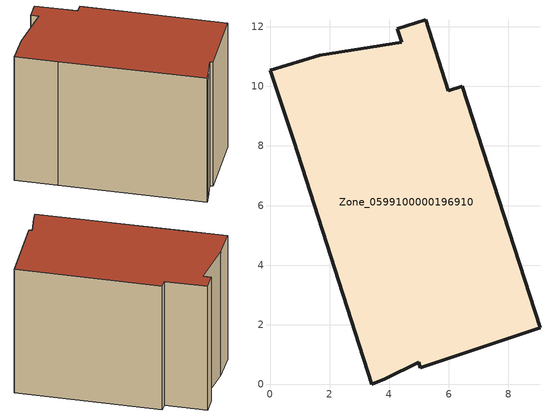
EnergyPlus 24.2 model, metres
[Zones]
Zone_0599100000196910
 floor ground (C_G): 3.86,0.19 3.42,0 0.8,8.18 0,10.55 1.67,11.05 4.42,11.48 4.28,11.93 5.22,12.24 5.99,9.86 6.46,10.01 9.06,1.9 5.05,0.55 4.99,0.74 z3.9
 wall outside (C_F): 5.05,0.55 9.06,1.9 6.46,10.01 5.99,9.86 5.22,12.24 4.28,11.93 4.42,11.48 1.67,11.05 0,10.55 0.8,8.18 3.42,0 3.86,0.19 4.99,0.74 5.05,0.55 z3.9:12.11
 roof outside (C_R): 3.42,0 3.86,0.19 4.99,0.74 5.05,0.55 9.06,1.9 6.46,10.01 5.99,9.86 5.22,12.24 4.28,11.93 4.42,11.48 1.67,11.05 0,10.55 0.8,8.18 z12.11
[BUILDING]
Pand.0599100000196910: North Axis=0; Terrain=City; Loads Convergence Tolerance Value=0.04; Temperature Convergence Tolerance Value=0.4; Solar Distribution=FullExterior; Maximum Number of Warmup Days=25; Minimum Number of Warmup Days=1
[Site:Location]
Rotterdam.The.Hague.AP_ZH_NLD Design_Conditions: Latitude=51.96; Longitude=4.45; Time Zone=1; Elevation=-4.5
[SITE:GROUNDTEMPERATURE:BUILDINGSURFACE]
18, 18, 18, 18, 18, 18, 18, 18, 18, 18, 18, 18
[MATERIAL] Thermal Absorptance=0.9; Solar Absorptance=0.7; Visible Absorptance=0.7
Name | Roughness | Thickness | Conductivity | Density | Specific Heat
G.TI.1946-1964 | MediumSmooth | 0.15 | 1 | 540 | 1210
F.TI.1946-1964 | Rough | 0.3 | 0.857143 | 1920 | 840
R.TI.1946-1964 | MediumRough | 0.2 | 0.277778 | 1500 | 1000
[CONSTRUCTION]
C_G: G.TI.1946-1964
C_F: F.TI.1946-1964
C_R: R.TI.1946-1964
[ZONE]
Zone_0599100000196910: Type=1; Multiplier=1; Ceiling Height=Autocalculate; Volume=Autocalculate; Floor Area=autocalculate; Part of Total Floor Area=Yes
[ZONEINFILTRATION:DESIGNFLOWRATE]
Infil_Zone_0599100000196910: Zone or ZoneList or Space or SpaceList=Zone_0599100000196910; Schedule=AlwaysOn; Design Flow Rate Calculation Method=Flow/Area; Flow Rate per Floor Area=0.003; Constant Term Coefficient=1; Temperature Term Coefficient=0; Velocity Term Coefficient=0; Velocity Squared Term Coefficient=0
[HVACTEMPLATE:ZONE:IDEALLOADSAIRSYSTEM]
Zone_0599100000196910: Maximum Heating Supply Air Temperature=50; Minimum Cooling Supply Air Temperature=13; Maximum Heating Supply Air Humidity Ratio=0.0156; Minimum Cooling Supply Air Humidity Ratio=0.0077; Heating Limit=NoLimit; Cooling Limit=NoLimit; Dehumidification Control Type=ConstantSensibleHeatRatio; Cooling Sensible Heat Ratio=0.7; Dehumidification Setpoint=60; Humidification Control Type=None; Humidification Setpoint=30; Outdoor Air Method=None; Outdoor Air Flow Rate per Person=0.00944; Outdoor Air Flow Rate per Zone Floor Area=0; Outdoor Air Flow Rate per Zone=0; Demand Controlled Ventilation Type=None; Outdoor Air Economizer Type=NoEconomizer; Heat Recovery Type=None; Sensible Heat Recovery Effectiveness=0.7; Latent Heat Recovery Effectiveness=0.65
[ZONECONTROL:THERMOSTAT]
ThermostatControl_Zone_0599100000196910: Zone or ZoneList=Zone_0599100000196910; Control Type Schedule=DualSetpointControlType; Control 1=Thermostat_Zone_0599100000196910; Temperature Difference Between Cutout And Setpoint=0
[THERMOSTATSETPOINT:DUALSETPOINT]
Thermostat_Zone_0599100000196910: Heating Setpoint Temperature Schedule=HeatingSetpoint_Zone_0599100000196910; Cooling Setpoint Temperature Schedule=CoolingSetpoint_Zone_0599100000196910
[SCHEDULE:COMPACT]
HeatingSetpoint_Zone_0599100000196910: Through: 12/31, For: AllDays, Until: 24:00, 21
CoolingSetpoint_Zone_0599100000196910: Through: 12/31, For: AllDays, Until: 24:00, 24
DualSetpointControlType: Through: 12/31, For: AllDays, Until: 24:00, 4
AlwaysOn: Through: 12/31, For: AllDays, Until: 24:00, 1
